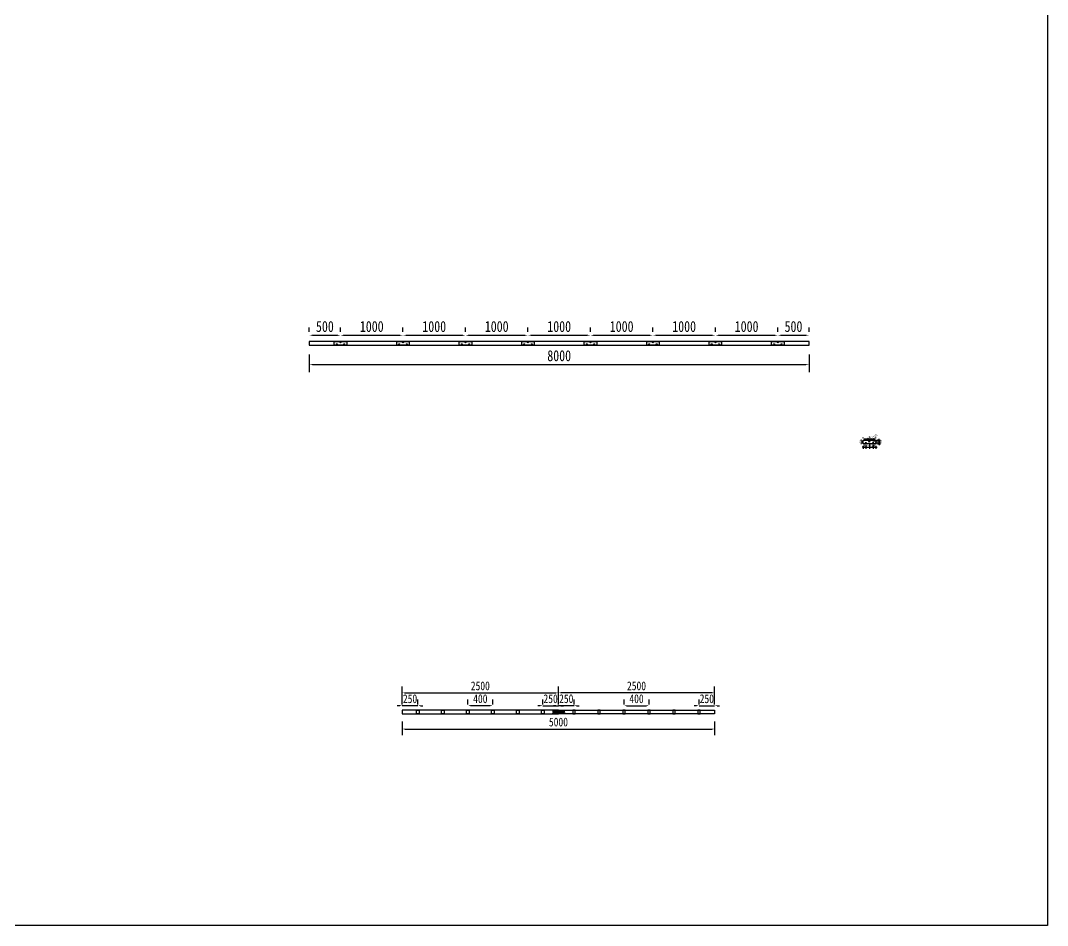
# Model space of a CAD drawing. Header units: millimetres. Extents: x -2018967 to 3675, y -751 to 1571936.
# Drawn here: x -1120525 to -1104089, y 1423250 to 1437737 of the extents above; entities that cross this region are included whole.
import ezdxf

# ---------------------------------------------------------------- set-up
doc = ezdxf.new("R2010")
doc.units = ezdxf.units.MM
doc.header["$LTSCALE"] = 1000
doc.layers.get('0').update_dxf_attribs({"linetype": 'CONTINUOUS'})
doc.layers.get('DEFPOINTS').update_dxf_attribs({"linetype": 'CONTINUOUS'})
doc.layers.add('W-STEEL_FRAME钢架', color=3, linetype='CONTINUOUS')
doc.layers.add('W-STEEL_KEEL钢龙骨', color=5, linetype='CONTINUOUS')
doc.styles.add('STANDARD_T3', font='simplex.shx', dxfattribs={"width": 0.7, "bigfont": 'gbcbig.shx'})
doc.styles.add('黑体', font='simhei.ttf', dxfattribs={"width": 0.8})
doc.dimstyles.new('W&&10', dxfattribs={"dimtxt": 35, "dimasz": 10, "dimexe": 25, "dimexo": 30, "dimgap": 10, "dimtad": 1, "dimdec": 0, "dimzin": 0, "dimdsep": 46, "dimtxsty": 'STANDARD_T3', "dimcen": 0.09, "dimclrd": 1, "dimclre": 1, "dimclrt": 7, "dimazin": 2, "dimtfac": 1, "dimtdec": 0, "dimtix": 1, "dimtmove": 2, "dimatfit": 3, "dimfxl": 100, "dimtolj": 1, "dimtzin": 0, "dimarcsym": 0})
doc.dimstyles.new('W&&40', dxfattribs={"dimtxt": 140, "dimasz": 40, "dimexe": 100, "dimexo": 120, "dimgap": 40, "dimtad": 1, "dimdec": 0, "dimzin": 0, "dimdsep": 46, "dimtxsty": 'STANDARD_T3', "dimcen": 0.09, "dimclrd": 1, "dimclre": 1, "dimclrt": 7, "dimazin": 2, "dimtfac": 1, "dimtdec": 0, "dimtix": 1, "dimtmove": 2, "dimatfit": 3, "dimfxl": 100, "dimtolj": 1, "dimtzin": 0, "dimarcsym": 0})
doc.dimstyles.new('W&&50', dxfattribs={"dimtxt": 175, "dimasz": 50, "dimexe": 125, "dimexo": 150, "dimgap": 50, "dimtad": 1, "dimdec": 0, "dimzin": 0, "dimdsep": 46, "dimtxsty": '黑体', "dimcen": 0.09, "dimclrd": 1, "dimclre": 1, "dimclrt": 7, "dimazin": 2, "dimtfac": 1, "dimtdec": 0, "dimtix": 1, "dimtmove": 2, "dimatfit": 3, "dimfxl": 100, "dimtolj": 1, "dimtzin": 0, "dimarcsym": 0})

# ---------------------------------------------------------------- blocks, each defined once
blk = doc.blocks.new('*D182')
at = {"layer": 'DEFPOINTS', "color": 0, "transparency": 16777216}
for p in [(-1111916, 1426974), (-1114416, 1426667), (-1111916, 1426667)]:
    blk.add_point(p, dxfattribs=at)
at = {"layer": 'W-STEEL_KEEL钢龙骨', "color": 1, "lineweight": -2, "transparency": 16777216}
for p, q in [((-1114416, 1426787), (-1114416, 1427074)), ((-1111916, 1426787), (-1111916, 1427074)), ((-1114376, 1426974), (-1111956, 1426974))]:
    blk.add_line(p, q, dxfattribs=at)
at = {"layer": 'W-STEEL_KEEL钢龙骨', "color": 1, "transparency": 16777216}
for points in [[(-1114376, 1426981), (-1114376, 1426967), (-1114416, 1426974)], [(-1111956, 1426981), (-1111956, 1426967), (-1111916, 1426974)]]:
    blk.add_solid(points, dxfattribs=at)
at = {"layer": 'W-STEEL_KEEL钢龙骨', "color": 7, "transparency": 16777216, "insert": (-1113166, 1427085), "char_height": 140, "attachment_point": 5, "style": '黑体'}
blk.add_mtext('\\A1;2500', dxfattribs=at)
blk = doc.blocks.new('*D183')
at = {"layer": 'DEFPOINTS', "color": 0, "transparency": 16777216}
for p in [(-1111916, 1426768), (-1111916, 1426697), (-1111666, 1426667)]:
    blk.add_point(p, dxfattribs=at)
at = {"layer": 'W-STEEL_KEEL钢龙骨', "color": 1, "lineweight": -2, "transparency": 16777216}
for p, q in [((-1111916, 1426817), (-1111916, 1426868)), ((-1111666, 1426787), (-1111666, 1426868)), ((-1111956, 1426768), (-1111996, 1426768)), ((-1111666, 1426768), (-1111916, 1426768)), ((-1111626, 1426768), (-1111586, 1426768))]:
    blk.add_line(p, q, dxfattribs=at)
at = {"layer": 'W-STEEL_KEEL钢龙骨', "color": 1, "transparency": 16777216}
for points in [[(-1111956, 1426775), (-1111956, 1426761), (-1111916, 1426768)], [(-1111626, 1426775), (-1111626, 1426761), (-1111666, 1426768)]]:
    blk.add_solid(points, dxfattribs=at)
at = {"layer": 'W-STEEL_KEEL钢龙骨', "color": 7, "transparency": 16777216, "insert": (-1111791, 1426879), "char_height": 140, "attachment_point": 5, "style": '黑体'}
blk.add_mtext('\\A1;250', dxfattribs=at)
blk = doc.blocks.new('*D184')
at = {"layer": 'DEFPOINTS', "color": 0, "transparency": 16777216}
for p in [(-1111916, 1426974), (-1111916, 1426667), (-1109416, 1426667)]:
    blk.add_point(p, dxfattribs=at)
at = {"layer": 'W-STEEL_KEEL钢龙骨', "color": 1, "lineweight": -2, "transparency": 16777216}
for p, q in [((-1111916, 1426787), (-1111916, 1427074)), ((-1109416, 1426787), (-1109416, 1427074)), ((-1109456, 1426974), (-1111876, 1426974))]:
    blk.add_line(p, q, dxfattribs=at)
at = {"layer": 'W-STEEL_KEEL钢龙骨', "color": 1, "transparency": 16777216}
for points in [[(-1111876, 1426981), (-1111876, 1426967), (-1111916, 1426974)], [(-1109456, 1426981), (-1109456, 1426967), (-1109416, 1426974)]]:
    blk.add_solid(points, dxfattribs=at)
at = {"layer": 'W-STEEL_KEEL钢龙骨', "color": 7, "transparency": 16777216, "insert": (-1110666, 1427085), "char_height": 140, "attachment_point": 5, "style": '黑体'}
blk.add_mtext('\\A1;2500', dxfattribs=at)
blk = doc.blocks.new('1')
at = {"color": 1}
for p, q in [((-1521936, 1214346), (-1521934, 1214347)), ((-1521919, 1214347), (-1521916, 1214346))]:
    blk.add_line(p, q, dxfattribs=at)
at = {"lineweight": -3}
for p, q in [((-1521936, 1214341), (-1521936, 1214346)), ((-1521936, 1214346), (-1521916, 1214346)), ((-1521935, 1214341), (-1521936, 1214341)), ((-1521934, 1214347), (-1521932, 1214347)), ((-1521933, 1214352), (-1521931, 1214355)), ((-1521933, 1214176), (-1521933, 1214352)), ((-1521919, 1214352), (-1521933, 1214352)), ((-1521932, 1214347), (-1521919, 1214347)), ((-1521932, 1214346), (-1521932, 1214341)), ((-1521921, 1214355), (-1521931, 1214355)), ((-1521919, 1214352), (-1521921, 1214355)), ((-1521919, 1214347), (-1521921, 1214347)), ((-1521921, 1214346), (-1521921, 1214341)), ((-1521919, 1214176), (-1521919, 1214352)), ((-1521917, 1214341), (-1521916, 1214341)), ((-1521916, 1214341), (-1521916, 1214346)), ((-1521938, 1214338), (-1521935, 1214338)), ((-1521938, 1214336), (-1521931, 1214336)), ((-1521938, 1214336), (-1521914, 1214336)), ((-1521914, 1214338), (-1521917, 1214338)), ((-1521938, 1214176), (-1521931, 1214176)), ((-1521938, 1214176), (-1521914, 1214176)), ((-1521938, 1214174), (-1521935, 1214174)), ((-1521935, 1214171), (-1521936, 1214171)), ((-1521936, 1214171), (-1521936, 1214166)), ((-1521936, 1214166), (-1521916, 1214166)), ((-1521934, 1214165), (-1521932, 1214165)), ((-1521932, 1214166), (-1521932, 1214171)), ((-1521932, 1214165), (-1521919, 1214165)), ((-1521921, 1214166), (-1521921, 1214171)), ((-1521919, 1214165), (-1521921, 1214165)), ((-1521914, 1214174), (-1521917, 1214174)), ((-1521917, 1214171), (-1521916, 1214171)), ((-1521916, 1214171), (-1521916, 1214166))]:
    blk.add_line(p, q, dxfattribs=at)
at = {"color": 6, "lineweight": -3}
for p, q in [((-1521931, 1214176), (-1521931, 1214355)), ((-1521921, 1214176), (-1521921, 1214355))]:
    blk.add_line(p, q, dxfattribs=at)
at = {"lineweight": -3}
for points in [[(-1521935, 1214338), (-1521935, 1214341), (-1521917, 1214341), (-1521917, 1214338)], [(-1521933, 1214336), (-1521938, 1214336), (-1521938, 1214338), (-1521914, 1214338), (-1521914, 1214336), (-1521919, 1214336)], [(-1521933, 1214176), (-1521938, 1214176), (-1521938, 1214174), (-1521914, 1214174), (-1521914, 1214176), (-1521919, 1214176)], [(-1521935, 1214174), (-1521935, 1214171), (-1521917, 1214171), (-1521917, 1214174)]]:
    blk.add_lwpolyline(points, dxfattribs=at)
for centre, radius, start, end in [((-1521934, 1214169), 3.22, 223.6028, 316.3972), ((-1521926, 1214180), 14.7, 248.7607, 291.2393), ((-1521919, 1214169), 3.22, 223.6028, 316.3972)]:
    blk.add_arc(centre, radius, start, end, dxfattribs=at)
blk = doc.blocks.new('*D185')
at = {"layer": 'DEFPOINTS', "color": 0, "transparency": 16777216}
for p in [(-1114416, 1426637), (-1109416, 1426637), (-1109416, 1426395)]:
    blk.add_point(p, dxfattribs=at)
at = {"layer": 'W-STEEL_KEEL钢龙骨', "color": 1, "lineweight": -2, "transparency": 16777216}
for p, q in [((-1114416, 1426517), (-1114416, 1426295)), ((-1114376, 1426395), (-1109456, 1426395)), ((-1109416, 1426517), (-1109416, 1426295))]:
    blk.add_line(p, q, dxfattribs=at)
at = {"layer": 'W-STEEL_KEEL钢龙骨', "color": 1, "transparency": 16777216}
for points in [[(-1114376, 1426402), (-1114376, 1426389), (-1114416, 1426395)], [(-1109456, 1426402), (-1109456, 1426389), (-1109416, 1426395)]]:
    blk.add_solid(points, dxfattribs=at)
at = {"layer": 'W-STEEL_KEEL钢龙骨', "color": 7, "transparency": 16777216, "insert": (-1111916, 1426506), "char_height": 140, "attachment_point": 5, "style": '黑体'}
blk.add_mtext('\\A1;5000', dxfattribs=at)
blk = doc.blocks.new('*U177')
blk.add_lwpolyline([(-20, -30), (20, -30), (20, 30), (-20, 30)], close=True)
blk = doc.blocks.new('*U178')
at = {"color": 0, "linetype": 'ByBlock', "lineweight": -2, "transparency": 16777216}
for p in [(0, 0), (400, 0), (800, 0), (1200, 0), (1600, 0), (2000, 0)]:
    blk.add_blockref('*U177', p, dxfattribs=at)
blk = doc.blocks.new('*D186')
at = {"layer": 'DEFPOINTS', "color": 0, "transparency": 16777216}
for p in [(-1110466, 1426768), (-1110866, 1426667), (-1110466, 1426667)]:
    blk.add_point(p, dxfattribs=at)
at = {"layer": 'W-STEEL_KEEL钢龙骨', "color": 1, "lineweight": -2, "transparency": 16777216}
for p, q in [((-1110866, 1426787), (-1110866, 1426868)), ((-1110466, 1426787), (-1110466, 1426868)), ((-1110826, 1426768), (-1110506, 1426768))]:
    blk.add_line(p, q, dxfattribs=at)
at = {"layer": 'W-STEEL_KEEL钢龙骨', "color": 1, "transparency": 16777216}
for points in [[(-1110826, 1426775), (-1110826, 1426761), (-1110866, 1426768)], [(-1110506, 1426775), (-1110506, 1426761), (-1110466, 1426768)]]:
    blk.add_solid(points, dxfattribs=at)
at = {"layer": 'W-STEEL_KEEL钢龙骨', "color": 7, "transparency": 16777216, "insert": (-1110666, 1426879), "char_height": 140, "attachment_point": 5, "style": '黑体'}
blk.add_mtext('\\A1;400', dxfattribs=at)
blk = doc.blocks.new('*D187')
at = {"layer": 'DEFPOINTS', "color": 0, "transparency": 16777216}
for p in [(-1109416, 1426768), (-1109666, 1426667), (-1109416, 1426667)]:
    blk.add_point(p, dxfattribs=at)
at = {"layer": 'W-STEEL_KEEL钢龙骨', "color": 1, "lineweight": -2, "transparency": 16777216}
for p, q in [((-1109666, 1426787), (-1109666, 1426868)), ((-1109416, 1426787), (-1109416, 1426868)), ((-1109706, 1426768), (-1109746, 1426768)), ((-1109666, 1426768), (-1109416, 1426768)), ((-1109376, 1426768), (-1109336, 1426768))]:
    blk.add_line(p, q, dxfattribs=at)
at = {"layer": 'W-STEEL_KEEL钢龙骨', "color": 1, "transparency": 16777216}
for points in [[(-1109706, 1426775), (-1109706, 1426761), (-1109666, 1426768)], [(-1109376, 1426775), (-1109376, 1426761), (-1109416, 1426768)]]:
    blk.add_solid(points, dxfattribs=at)
at = {"layer": 'W-STEEL_KEEL钢龙骨', "color": 7, "transparency": 16777216, "insert": (-1109541, 1426879), "char_height": 140, "attachment_point": 5, "style": '黑体'}
blk.add_mtext('\\A1;250', dxfattribs=at)
blk = doc.blocks.new('*D181')
at = {"layer": 'DEFPOINTS', "color": 0, "transparency": 16777216}
for p in [(-1111916, 1426768), (-1112166, 1426667), (-1111916, 1426697)]:
    blk.add_point(p, dxfattribs=at)
at = {"layer": 'W-STEEL_KEEL钢龙骨', "color": 1, "lineweight": -2, "transparency": 16777216}
for p, q in [((-1112166, 1426787), (-1112166, 1426868)), ((-1111916, 1426817), (-1111916, 1426868)), ((-1112206, 1426768), (-1112246, 1426768)), ((-1112166, 1426768), (-1111916, 1426768)), ((-1111876, 1426768), (-1111836, 1426768))]:
    blk.add_line(p, q, dxfattribs=at)
at = {"layer": 'W-STEEL_KEEL钢龙骨', "color": 1, "transparency": 16777216}
for points in [[(-1112206, 1426775), (-1112206, 1426761), (-1112166, 1426768)], [(-1111876, 1426775), (-1111876, 1426761), (-1111916, 1426768)]]:
    blk.add_solid(points, dxfattribs=at)
at = {"layer": 'W-STEEL_KEEL钢龙骨', "color": 7, "transparency": 16777216, "insert": (-1112041, 1426879), "char_height": 140, "attachment_point": 5, "style": '黑体'}
blk.add_mtext('\\A1;250', dxfattribs=at)
blk = doc.blocks.new('*U179')
blk.add_lwpolyline([(-20, -30), (20, -30), (20, 30), (-20, 30)], close=True)
blk = doc.blocks.new('*U180')
at = {"color": 0, "linetype": 'ByBlock', "lineweight": -2, "transparency": 16777216}
for p in [(0, 0), (400, 0), (800, 0), (1200, 0), (1600, 0), (2000, 0)]:
    blk.add_blockref('*U179', p, dxfattribs=at)
blk = doc.blocks.new('*D188')
at = {"layer": 'DEFPOINTS', "color": 0, "transparency": 16777216}
for p in [(-1113366, 1426768), (-1113366, 1426667), (-1112966, 1426667)]:
    blk.add_point(p, dxfattribs=at)
at = {"layer": 'W-STEEL_KEEL钢龙骨', "color": 1, "lineweight": -2, "transparency": 16777216}
for p, q in [((-1113366, 1426787), (-1113366, 1426868)), ((-1112966, 1426787), (-1112966, 1426868)), ((-1113006, 1426768), (-1113326, 1426768))]:
    blk.add_line(p, q, dxfattribs=at)
at = {"layer": 'W-STEEL_KEEL钢龙骨', "color": 1, "transparency": 16777216}
for points in [[(-1113326, 1426775), (-1113326, 1426761), (-1113366, 1426768)], [(-1113006, 1426775), (-1113006, 1426761), (-1112966, 1426768)]]:
    blk.add_solid(points, dxfattribs=at)
at = {"layer": 'W-STEEL_KEEL钢龙骨', "color": 7, "transparency": 16777216, "insert": (-1113166, 1426879), "char_height": 140, "attachment_point": 5, "style": '黑体'}
blk.add_mtext('\\A1;400', dxfattribs=at)
blk = doc.blocks.new('*D189')
at = {"layer": 'DEFPOINTS', "color": 0, "transparency": 16777216}
for p in [(-1114416, 1426768), (-1114416, 1426667), (-1114166, 1426667)]:
    blk.add_point(p, dxfattribs=at)
at = {"layer": 'W-STEEL_KEEL钢龙骨', "color": 1, "lineweight": -2, "transparency": 16777216}
for p, q in [((-1114416, 1426787), (-1114416, 1426868)), ((-1114166, 1426787), (-1114166, 1426868)), ((-1114456, 1426768), (-1114496, 1426768)), ((-1114166, 1426768), (-1114416, 1426768)), ((-1114126, 1426768), (-1114086, 1426768))]:
    blk.add_line(p, q, dxfattribs=at)
at = {"layer": 'W-STEEL_KEEL钢龙骨', "color": 1, "transparency": 16777216}
for points in [[(-1114456, 1426775), (-1114456, 1426761), (-1114416, 1426768)], [(-1114126, 1426775), (-1114126, 1426761), (-1114166, 1426768)]]:
    blk.add_solid(points, dxfattribs=at)
at = {"layer": 'W-STEEL_KEEL钢龙骨', "color": 7, "transparency": 16777216, "insert": (-1114291, 1426879), "char_height": 140, "attachment_point": 5, "style": '黑体'}
blk.add_mtext('\\A1;250', dxfattribs=at)
blk = doc.blocks.new('*U345')
at = {"color": 2}
blk.add_lwpolyline([(-100, 30), (100, 30), (100, -30), (-100, -30)], close=True, dxfattribs=at)
at = {"color": 6}
for centre in [(0, 15), (-60, -15), (60, -15)]:
    blk.add_circle(centre, 8, dxfattribs=at)
blk = doc.blocks.new('*U346')
at = {"color": 0, "linetype": 'ByBlock', "lineweight": -2, "transparency": 16777216}
for p in [(0, 0), (1000, 0), (2000, 0), (3000, 0), (4000, 0), (5000, 0), (6000, 0), (7000, 0)]:
    blk.add_blockref('*U345', p, dxfattribs=at)
blk = doc.blocks.new('*D347')
at = {"color": 1, "lineweight": -2, "transparency": 16777216}
for p, q in [((-1115904, 1432751), (-1115904, 1432824)), ((-1115404, 1432751), (-1115404, 1432824)), ((-1115854, 1432699), (-1115454, 1432699))]:
    blk.add_line(p, q, dxfattribs=at)
at = {"color": 1, "transparency": 16777216}
for points in [[(-1115854, 1432707), (-1115854, 1432691), (-1115904, 1432699)], [(-1115454, 1432707), (-1115454, 1432691), (-1115404, 1432699)]]:
    blk.add_solid(points, dxfattribs=at)
at = {"layer": 'DEFPOINTS', "color": 0, "transparency": 16777216}
for p in [(-1115404, 1432699), (-1115904, 1432601), (-1115404, 1432601)]:
    blk.add_point(p, dxfattribs=at)
at = {"color": 7, "transparency": 16777216, "insert": (-1115654, 1432838), "char_height": 175, "attachment_point": 5, "style": '黑体'}
blk.add_mtext('\\A1;500', dxfattribs=at)
blk = doc.blocks.new('*D348')
at = {"color": 1, "lineweight": -2, "transparency": 16777216}
for p, q in [((-1115404, 1432751), (-1115404, 1432824)), ((-1114404, 1432751), (-1114404, 1432824)), ((-1115354, 1432699), (-1114454, 1432699))]:
    blk.add_line(p, q, dxfattribs=at)
at = {"color": 1, "transparency": 16777216}
for points in [[(-1115354, 1432707), (-1115354, 1432691), (-1115404, 1432699)], [(-1114454, 1432707), (-1114454, 1432691), (-1114404, 1432699)]]:
    blk.add_solid(points, dxfattribs=at)
at = {"layer": 'DEFPOINTS', "color": 0, "transparency": 16777216}
for p in [(-1114404, 1432699), (-1115404, 1432601), (-1114404, 1432601)]:
    blk.add_point(p, dxfattribs=at)
at = {"color": 7, "transparency": 16777216, "insert": (-1114904, 1432838), "char_height": 175, "attachment_point": 5, "style": '黑体'}
blk.add_mtext('\\A1;1000', dxfattribs=at)
blk = doc.blocks.new('*D349')
at = {"color": 1, "lineweight": -2, "transparency": 16777216}
for p, q in [((-1114404, 1432751), (-1114404, 1432824)), ((-1113404, 1432751), (-1113404, 1432824)), ((-1114354, 1432699), (-1113454, 1432699))]:
    blk.add_line(p, q, dxfattribs=at)
at = {"color": 1, "transparency": 16777216}
for points in [[(-1114354, 1432707), (-1114354, 1432691), (-1114404, 1432699)], [(-1113454, 1432707), (-1113454, 1432691), (-1113404, 1432699)]]:
    blk.add_solid(points, dxfattribs=at)
at = {"layer": 'DEFPOINTS', "color": 0, "transparency": 16777216}
for p in [(-1113404, 1432699), (-1114404, 1432601), (-1113404, 1432601)]:
    blk.add_point(p, dxfattribs=at)
at = {"color": 7, "transparency": 16777216, "insert": (-1113904, 1432838), "char_height": 175, "attachment_point": 5, "style": '黑体'}
blk.add_mtext('\\A1;1000', dxfattribs=at)
blk = doc.blocks.new('*D350')
at = {"color": 1, "lineweight": -2, "transparency": 16777216}
for p, q in [((-1113404, 1432751), (-1113404, 1432824)), ((-1112404, 1432751), (-1112404, 1432824)), ((-1113354, 1432699), (-1112454, 1432699))]:
    blk.add_line(p, q, dxfattribs=at)
at = {"color": 1, "transparency": 16777216}
for points in [[(-1113354, 1432707), (-1113354, 1432691), (-1113404, 1432699)], [(-1112454, 1432707), (-1112454, 1432691), (-1112404, 1432699)]]:
    blk.add_solid(points, dxfattribs=at)
at = {"layer": 'DEFPOINTS', "color": 0, "transparency": 16777216}
for p in [(-1112404, 1432699), (-1113404, 1432601), (-1112404, 1432601)]:
    blk.add_point(p, dxfattribs=at)
at = {"color": 7, "transparency": 16777216, "insert": (-1112904, 1432838), "char_height": 175, "attachment_point": 5, "style": '黑体'}
blk.add_mtext('\\A1;1000', dxfattribs=at)
blk = doc.blocks.new('*D351')
at = {"color": 1, "lineweight": -2, "transparency": 16777216}
for p, q in [((-1112404, 1432751), (-1112404, 1432824)), ((-1111404, 1432751), (-1111404, 1432824)), ((-1112354, 1432699), (-1111454, 1432699))]:
    blk.add_line(p, q, dxfattribs=at)
at = {"color": 1, "transparency": 16777216}
for points in [[(-1112354, 1432707), (-1112354, 1432691), (-1112404, 1432699)], [(-1111454, 1432707), (-1111454, 1432691), (-1111404, 1432699)]]:
    blk.add_solid(points, dxfattribs=at)
at = {"layer": 'DEFPOINTS', "color": 0, "transparency": 16777216}
for p in [(-1111404, 1432699), (-1112404, 1432601), (-1111404, 1432601)]:
    blk.add_point(p, dxfattribs=at)
at = {"color": 7, "transparency": 16777216, "insert": (-1111904, 1432838), "char_height": 175, "attachment_point": 5, "style": '黑体'}
blk.add_mtext('\\A1;1000', dxfattribs=at)
blk = doc.blocks.new('*D352')
at = {"color": 1, "lineweight": -2, "transparency": 16777216}
for p, q in [((-1111404, 1432751), (-1111404, 1432824)), ((-1110404, 1432751), (-1110404, 1432824)), ((-1111354, 1432699), (-1110454, 1432699))]:
    blk.add_line(p, q, dxfattribs=at)
at = {"color": 1, "transparency": 16777216}
for points in [[(-1111354, 1432707), (-1111354, 1432691), (-1111404, 1432699)], [(-1110454, 1432707), (-1110454, 1432691), (-1110404, 1432699)]]:
    blk.add_solid(points, dxfattribs=at)
at = {"layer": 'DEFPOINTS', "color": 0, "transparency": 16777216}
for p in [(-1110404, 1432699), (-1111404, 1432601), (-1110404, 1432601)]:
    blk.add_point(p, dxfattribs=at)
at = {"color": 7, "transparency": 16777216, "insert": (-1110904, 1432838), "char_height": 175, "attachment_point": 5, "style": '黑体'}
blk.add_mtext('\\A1;1000', dxfattribs=at)
blk = doc.blocks.new('*D353')
at = {"color": 1, "lineweight": -2, "transparency": 16777216}
for p, q in [((-1110404, 1432751), (-1110404, 1432824)), ((-1109404, 1432751), (-1109404, 1432824)), ((-1110354, 1432699), (-1109454, 1432699))]:
    blk.add_line(p, q, dxfattribs=at)
at = {"color": 1, "transparency": 16777216}
for points in [[(-1110354, 1432707), (-1110354, 1432691), (-1110404, 1432699)], [(-1109454, 1432707), (-1109454, 1432691), (-1109404, 1432699)]]:
    blk.add_solid(points, dxfattribs=at)
at = {"layer": 'DEFPOINTS', "color": 0, "transparency": 16777216}
for p in [(-1109404, 1432699), (-1110404, 1432601), (-1109404, 1432601)]:
    blk.add_point(p, dxfattribs=at)
at = {"color": 7, "transparency": 16777216, "insert": (-1109904, 1432838), "char_height": 175, "attachment_point": 5, "style": '黑体'}
blk.add_mtext('\\A1;1000', dxfattribs=at)
blk = doc.blocks.new('*D354')
at = {"color": 1, "lineweight": -2, "transparency": 16777216}
for p, q in [((-1109404, 1432751), (-1109404, 1432824)), ((-1108404, 1432751), (-1108404, 1432824)), ((-1109354, 1432699), (-1108454, 1432699))]:
    blk.add_line(p, q, dxfattribs=at)
at = {"color": 1, "transparency": 16777216}
for points in [[(-1109354, 1432707), (-1109354, 1432691), (-1109404, 1432699)], [(-1108454, 1432707), (-1108454, 1432691), (-1108404, 1432699)]]:
    blk.add_solid(points, dxfattribs=at)
at = {"layer": 'DEFPOINTS', "color": 0, "transparency": 16777216}
for p in [(-1108404, 1432699), (-1109404, 1432601), (-1108404, 1432601)]:
    blk.add_point(p, dxfattribs=at)
at = {"color": 7, "transparency": 16777216, "insert": (-1108904, 1432838), "char_height": 175, "attachment_point": 5, "style": '黑体'}
blk.add_mtext('\\A1;1000', dxfattribs=at)
blk = doc.blocks.new('*D355')
at = {"color": 1, "lineweight": -2, "transparency": 16777216}
for p, q in [((-1108404, 1432751), (-1108404, 1432824)), ((-1107904, 1432751), (-1107904, 1432824)), ((-1108354, 1432699), (-1107954, 1432699))]:
    blk.add_line(p, q, dxfattribs=at)
at = {"color": 1, "transparency": 16777216}
for points in [[(-1108354, 1432707), (-1108354, 1432691), (-1108404, 1432699)], [(-1107954, 1432707), (-1107954, 1432691), (-1107904, 1432699)]]:
    blk.add_solid(points, dxfattribs=at)
at = {"layer": 'DEFPOINTS', "color": 0, "transparency": 16777216}
for p in [(-1107904, 1432699), (-1108404, 1432601), (-1107904, 1432601)]:
    blk.add_point(p, dxfattribs=at)
at = {"color": 7, "transparency": 16777216, "insert": (-1108154, 1432838), "char_height": 175, "attachment_point": 5, "style": '黑体'}
blk.add_mtext('\\A1;500', dxfattribs=at)
blk = doc.blocks.new('*D356')
at = {"color": 1, "lineweight": -2, "transparency": 16777216}
for p, q in [((-1115904, 1432391), (-1115904, 1432107)), ((-1107904, 1432391), (-1107904, 1432107)), ((-1115854, 1432232), (-1107954, 1432232))]:
    blk.add_line(p, q, dxfattribs=at)
at = {"color": 1, "transparency": 16777216}
for points in [[(-1115854, 1432240), (-1115854, 1432224), (-1115904, 1432232)], [(-1107954, 1432240), (-1107954, 1432224), (-1107904, 1432232)]]:
    blk.add_solid(points, dxfattribs=at)
at = {"layer": 'DEFPOINTS', "color": 0, "transparency": 16777216}
for p in [(-1115904, 1432541), (-1107904, 1432541), (-1107904, 1432232)]:
    blk.add_point(p, dxfattribs=at)
at = {"color": 7, "transparency": 16777216, "insert": (-1111904, 1432370), "char_height": 175, "attachment_point": 5, "style": '黑体'}
blk.add_mtext('\\A1;8000', dxfattribs=at)
blk = doc.blocks.new('*D357')
at = {"color": 1, "lineweight": -2, "transparency": 16777216}
for p, q in [((-1107037, 1431051), (-1107037, 1431063)), ((-1107027, 1431038), (-1106847, 1431038)), ((-1106837, 1431051), (-1106837, 1431063))]:
    blk.add_line(p, q, dxfattribs=at)
at = {"color": 1, "transparency": 16777216}
for points in [[(-1107027, 1431040), (-1107027, 1431036), (-1107037, 1431038)], [(-1106847, 1431040), (-1106847, 1431036), (-1106837, 1431038)]]:
    blk.add_solid(points, dxfattribs=at)
at = {"layer": 'DEFPOINTS', "color": 0, "transparency": 16777216}
for p in [(-1107037, 1431021), (-1106837, 1431038), (-1106837, 1431021)]:
    blk.add_point(p, dxfattribs=at)
at = {"color": 7, "transparency": 16777216, "insert": (-1106937, 1431066), "char_height": 35, "attachment_point": 5, "style": '黑体'}
blk.add_mtext('\\A1;200', dxfattribs=at)
blk = doc.blocks.new('*D358')
at = {"color": 1, "lineweight": -2, "transparency": 16777216}
for p, q in [((-1107067, 1431021), (-1107077, 1431021)), ((-1107052, 1430971), (-1107052, 1431011)), ((-1107067, 1430961), (-1107077, 1430961))]:
    blk.add_line(p, q, dxfattribs=at)
at = {"color": 1, "transparency": 16777216}
for points in [[(-1107054, 1431011), (-1107051, 1431011), (-1107052, 1431021)], [(-1107054, 1430971), (-1107051, 1430971), (-1107052, 1430961)]]:
    blk.add_solid(points, dxfattribs=at)
at = {"layer": 'DEFPOINTS', "color": 0, "transparency": 16777216}
for p in [(-1107052, 1431021), (-1107037, 1431021), (-1107037, 1430961)]:
    blk.add_point(p, dxfattribs=at)
at = {"color": 7, "transparency": 16777216, "insert": (-1107080, 1430991), "char_height": 35, "attachment_point": 5, "rotation": 90, "style": '黑体'}
blk.add_mtext('\\A1;60', dxfattribs=at)
blk = doc.blocks.new('*D359')
at = {"color": 1, "lineweight": -2, "transparency": 16777216}
for p, q in [((-1107047, 1430906), (-1107057, 1430906)), ((-1107037, 1430931), (-1107037, 1430881)), ((-1107037, 1430906), (-1106997, 1430906)), ((-1106997, 1430946), (-1106997, 1430881)), ((-1106987, 1430906), (-1106977, 1430906))]:
    blk.add_line(p, q, dxfattribs=at)
at = {"color": 1, "transparency": 16777216}
for points in [[(-1107047, 1430908), (-1107047, 1430905), (-1107037, 1430906)], [(-1106987, 1430908), (-1106987, 1430905), (-1106997, 1430906)]]:
    blk.add_solid(points, dxfattribs=at)
at = {"layer": 'DEFPOINTS', "color": 0, "transparency": 16777216}
for p in [(-1107037, 1430961), (-1106997, 1430976), (-1106997, 1430906)]:
    blk.add_point(p, dxfattribs=at)
at = {"color": 7, "transparency": 16777216, "insert": (-1107017, 1430934), "char_height": 35, "attachment_point": 5, "style": '黑体'}
blk.add_mtext('\\A1;40', dxfattribs=at)
blk = doc.blocks.new('*D360')
at = {"color": 1, "lineweight": -2, "transparency": 16777216}
for p, q in [((-1106997, 1430946), (-1106997, 1430881)), ((-1106987, 1430906), (-1106947, 1430906)), ((-1106937, 1430976), (-1106937, 1430881))]:
    blk.add_line(p, q, dxfattribs=at)
at = {"color": 1, "transparency": 16777216}
for points in [[(-1106987, 1430908), (-1106987, 1430905), (-1106997, 1430906)], [(-1106947, 1430908), (-1106947, 1430905), (-1106937, 1430906)]]:
    blk.add_solid(points, dxfattribs=at)
at = {"layer": 'DEFPOINTS', "color": 0, "transparency": 16777216}
for p in [(-1106937, 1431006), (-1106997, 1430976), (-1106937, 1430906)]:
    blk.add_point(p, dxfattribs=at)
at = {"color": 7, "transparency": 16777216, "insert": (-1106967, 1430934), "char_height": 35, "attachment_point": 5, "style": '黑体'}
blk.add_mtext('\\A1;60', dxfattribs=at)
blk = doc.blocks.new('*D361')
at = {"color": 1, "lineweight": -2, "transparency": 16777216}
for p, q in [((-1106937, 1430976), (-1106937, 1430881)), ((-1106927, 1430906), (-1106887, 1430906)), ((-1106877, 1430946), (-1106877, 1430881))]:
    blk.add_line(p, q, dxfattribs=at)
at = {"color": 1, "transparency": 16777216}
for points in [[(-1106927, 1430908), (-1106927, 1430905), (-1106937, 1430906)], [(-1106887, 1430908), (-1106887, 1430905), (-1106877, 1430906)]]:
    blk.add_solid(points, dxfattribs=at)
at = {"layer": 'DEFPOINTS', "color": 0, "transparency": 16777216}
for p in [(-1106937, 1431006), (-1106877, 1430976), (-1106877, 1430906)]:
    blk.add_point(p, dxfattribs=at)
at = {"color": 7, "transparency": 16777216, "insert": (-1106907, 1430934), "char_height": 35, "attachment_point": 5, "style": '黑体'}
blk.add_mtext('\\A1;60', dxfattribs=at)
blk = doc.blocks.new('*D362')
at = {"color": 1, "lineweight": -2, "transparency": 16777216}
for p, q in [((-1106887, 1430906), (-1106897, 1430906)), ((-1106877, 1430946), (-1106877, 1430881)), ((-1106877, 1430906), (-1106837, 1430906)), ((-1106837, 1430931), (-1106837, 1430881)), ((-1106827, 1430906), (-1106817, 1430906))]:
    blk.add_line(p, q, dxfattribs=at)
at = {"color": 1, "transparency": 16777216}
for points in [[(-1106887, 1430908), (-1106887, 1430905), (-1106877, 1430906)], [(-1106827, 1430908), (-1106827, 1430905), (-1106837, 1430906)]]:
    blk.add_solid(points, dxfattribs=at)
at = {"layer": 'DEFPOINTS', "color": 0, "transparency": 16777216}
for p in [(-1106877, 1430976), (-1106837, 1430961), (-1106837, 1430906)]:
    blk.add_point(p, dxfattribs=at)
at = {"color": 7, "transparency": 16777216, "insert": (-1106857, 1430934), "char_height": 35, "attachment_point": 5, "style": '黑体'}
blk.add_mtext('\\A1;40', dxfattribs=at)
blk = doc.blocks.new('*D363')
at = {"color": 1, "lineweight": -2, "transparency": 16777216}
for p, q in [((-1106884, 1431006), (-1106759, 1431006)), ((-1106807, 1431021), (-1106759, 1431021)), ((-1106784, 1431031), (-1106784, 1431041)), ((-1106784, 1431021), (-1106784, 1431006)), ((-1106784, 1430996), (-1106784, 1430986))]:
    blk.add_line(p, q, dxfattribs=at)
at = {"color": 1, "transparency": 16777216}
for points in [[(-1106786, 1431031), (-1106782, 1431031), (-1106784, 1431021)], [(-1106786, 1430996), (-1106782, 1430996), (-1106784, 1431006)]]:
    blk.add_solid(points, dxfattribs=at)
at = {"layer": 'DEFPOINTS', "color": 0, "transparency": 16777216}
for p in [(-1106937, 1431006), (-1106837, 1431021), (-1106784, 1431006)]:
    blk.add_point(p, dxfattribs=at)
at = {"color": 7, "transparency": 16777216, "insert": (-1106811, 1431013), "char_height": 35, "attachment_point": 5, "rotation": 90, "style": '黑体'}
blk.add_mtext('\\A1;15', dxfattribs=at)
blk = doc.blocks.new('*D364')
at = {"color": 1, "lineweight": -2, "transparency": 16777216}
for p, q in [((-1106884, 1431006), (-1106759, 1431006)), ((-1106784, 1431016), (-1106784, 1431026)), ((-1106784, 1431006), (-1106784, 1430976)), ((-1106847, 1430976), (-1106759, 1430976)), ((-1106784, 1430966), (-1106784, 1430956))]:
    blk.add_line(p, q, dxfattribs=at)
at = {"color": 1, "transparency": 16777216}
for points in [[(-1106786, 1431016), (-1106782, 1431016), (-1106784, 1431006)], [(-1106786, 1430966), (-1106782, 1430966), (-1106784, 1430976)]]:
    blk.add_solid(points, dxfattribs=at)
at = {"layer": 'DEFPOINTS', "color": 0, "transparency": 16777216}
for p in [(-1106937, 1431006), (-1106877, 1430976), (-1106784, 1430976)]:
    blk.add_point(p, dxfattribs=at)
at = {"color": 7, "transparency": 16777216, "insert": (-1106752, 1430991), "char_height": 35, "attachment_point": 5, "rotation": 90, "style": '黑体'}
blk.add_mtext('\\A1;30', dxfattribs=at)
blk = doc.blocks.new('*D365')
at = {"color": 1, "lineweight": -2, "transparency": 16777216}
for p, q in [((-1106784, 1430986), (-1106784, 1430996)), ((-1106847, 1430976), (-1106759, 1430976)), ((-1106807, 1430961), (-1106759, 1430961)), ((-1106784, 1430976), (-1106784, 1430961)), ((-1106784, 1430951), (-1106784, 1430941))]:
    blk.add_line(p, q, dxfattribs=at)
at = {"color": 1, "transparency": 16777216}
for points in [[(-1106786, 1430986), (-1106782, 1430986), (-1106784, 1430976)], [(-1106786, 1430951), (-1106782, 1430951), (-1106784, 1430961)]]:
    blk.add_solid(points, dxfattribs=at)
at = {"layer": 'DEFPOINTS', "color": 0, "transparency": 16777216}
for p in [(-1106877, 1430976), (-1106837, 1430961), (-1106784, 1430961)]:
    blk.add_point(p, dxfattribs=at)
at = {"color": 7, "transparency": 16777216, "insert": (-1106811, 1430968), "char_height": 35, "attachment_point": 5, "rotation": 90, "style": '黑体'}
blk.add_mtext('\\A1;15', dxfattribs=at)
blk = doc.blocks.new('*D471')
at = {"color": 1, "lineweight": -2, "transparency": 16777216}
for p, q in [((-1106950, 1430994), (-1106958, 1430987)), ((-1106943, 1431000), (-1106931, 1431011)), ((-1106923, 1431017), (-1106916, 1431024))]:
    blk.add_line(p, q, dxfattribs=at)
at = {"color": 1, "transparency": 16777216}
for points in [[(-1106951, 1430995), (-1106949, 1430992), (-1106943, 1431000)], [(-1106924, 1431019), (-1106922, 1431016), (-1106931, 1431011)]]:
    blk.add_solid(points, dxfattribs=at)
at = {"layer": 'DEFPOINTS', "color": 0, "transparency": 16777216}
for p in [(-1106943, 1431000), (-1106931, 1431011)]:
    blk.add_point(p, dxfattribs=at)
at = {"color": 7, "transparency": 16777216, "insert": (-1106852, 1431081), "char_height": 35, "attachment_point": 5, "rotation": 41.556, "style": '黑体'}
blk.add_mtext('\\A1;∅16', dxfattribs=at)

msp = doc.modelspace()

# ---------------------------------------------------------------- linework, layer by layer
at = {"color": 2}
for points in [[(-1136962, 1446259.5), (-1104088.7, 1446259.5), (-1104088.7, 1423249.7), (-1136962, 1423249.7)], [(-1107036.7, 1431020.5), (-1106836.7, 1431020.5), (-1106836.7, 1430960.5), (-1107036.7, 1430960.5)]]:
    msp.add_lwpolyline(points, close=True, dxfattribs=at)
msp.add_lwpolyline([(-1115903.6, 1432541), (-1107903.6, 1432541), (-1107903.6, 1432601), (-1115903.6, 1432601)], close=True)
at = {"color": 6}
for centre in [(-1106996.7, 1430975.5), (-1106936.7, 1431005.5), (-1106876.7, 1430975.5)]:
    msp.add_circle(centre, 8, dxfattribs=at)
at = {"layer": 'W-STEEL_FRAME钢架', "transparency": 33554687}
for points in [[(-1114416, 1426637.4), (-1111916, 1426637.4), (-1111916, 1426697.4), (-1114416, 1426697.4)], [(-1111976, 1426637.4), (-1111916, 1426637.4), (-1111916, 1426697.4), (-1111976, 1426697.4)], [(-1109416, 1426637.4), (-1111916, 1426637.4), (-1111916, 1426697.4), (-1109416, 1426697.4)], [(-1111856, 1426637.4), (-1111916, 1426637.4), (-1111916, 1426697.4), (-1111856, 1426697.4)]]:
    msp.add_lwpolyline(points, close=True, dxfattribs=at)

# ---------------------------------------------------------------- block references
for name, p in [('*U346', (-1115403.6, 1432571)), ('*U178', (-1111666.4, 1426667.4))]:
    msp.add_blockref(name, p)
at = {"xscale": -1}
msp.add_blockref('*U180', (-1112165.6, 1426667.4), dxfattribs=at)
at = {"color": 6, "transparency": 33554687, "rotation": 270}
for p in [(-2326172.4, -95244.1), (-2326172.4, -95274.7)]:
    msp.add_blockref('1', p, dxfattribs=at)

# ---------------------------------------------------------------- dimensions: what is measured, and where the dimension line sits
for base, p1, p2, picture, middle in [((-1115403.6, 1432699.1), (-1115903.6, 1432601), (-1115403.6, 1432601), '*D347', (-1115653.6, 1432837.6)), ((-1114403.6, 1432699.1), (-1115403.6, 1432601), (-1114403.6, 1432601), '*D348', (-1114903.6, 1432837.6)), ((-1113403.6, 1432699.1), (-1114403.6, 1432601), (-1113403.6, 1432601), '*D349', (-1113903.6, 1432837.6)), ((-1112403.6, 1432699.1), (-1113403.6, 1432601), (-1112403.6, 1432601), '*D350', (-1112903.6, 1432837.6)), ((-1111403.6, 1432699.1), (-1112403.6, 1432601), (-1111403.6, 1432601), '*D351', (-1111903.6, 1432837.6)), ((-1110403.6, 1432699.1), (-1111403.6, 1432601), (-1110403.6, 1432601), '*D352', (-1110903.6, 1432837.6)), ((-1109403.6, 1432699.1), (-1110403.6, 1432601), (-1109403.6, 1432601), '*D353', (-1109903.6, 1432837.6)), ((-1108403.6, 1432699.1), (-1109403.6, 1432601), (-1108403.6, 1432601), '*D354', (-1108903.6, 1432837.6)), ((-1107903.6, 1432699.1), (-1108403.6, 1432601), (-1107903.6, 1432601), '*D355', (-1108153.6, 1432837.6)), ((-1107903.6, 1432231.9), (-1115903.6, 1432541), (-1107903.6, 1432541), '*D356', (-1111903.6, 1432370.4))]:
    dim = msp.add_linear_dim(base=base, p1=p1, p2=p2, dimstyle='W&&50')
    dim.commit()
    dim.dimension.update_dxf_attribs({"geometry": picture, "text_midpoint": middle})
for base, p1, p2, override, picture, middle in [((-1107052.3, 1431020.5), (-1107036.7, 1430960.5), (-1107036.7, 1431020.5), {"dimtxsty": '黑体'}, '*D358', (-1107080, 1430990.5)), ((-1106784, 1431005.5), (-1106836.7, 1431020.5), (-1106936.7, 1431005.5), {"dimtxsty": '黑体', "dimfxlon": 1}, '*D363', (-1106811.5, 1431013)), ((-1106784, 1430960.5), (-1106876.7, 1430975.5), (-1106836.7, 1430960.5), {"dimtxsty": '黑体', "dimfxlon": 1}, '*D365', (-1106811.5, 1430968))]:
    dim = msp.add_linear_dim(base=base, p1=p1, p2=p2, angle=90, dimstyle='W&&10', override=override)
    dim.commit()
    dim.dimension.update_dxf_attribs({"geometry": picture, "text_midpoint": middle})
for base, p1, p2, override, picture, middle in [((-1106836.7, 1431037.8), (-1107036.7, 1431020.5), (-1106836.7, 1431020.5), {"dimtxsty": '黑体'}, '*D357', (-1106936.7, 1431065.5)), ((-1106936.7, 1430906.3), (-1106996.7, 1430975.5), (-1106936.7, 1431005.5), {"dimtxsty": '黑体', "dimfxlon": 1}, '*D360', (-1106966.7, 1430934)), ((-1106876.7, 1430906.3), (-1106936.7, 1431005.5), (-1106876.7, 1430975.5), {"dimtxsty": '黑体', "dimfxlon": 1}, '*D361', (-1106906.7, 1430934)), ((-1106996.7, 1430906.3), (-1107036.7, 1430960.5), (-1106996.7, 1430975.5), {"dimtxsty": '黑体', "dimfxlon": 1}, '*D359', (-1107016.7, 1430934)), ((-1106836.7, 1430906.3), (-1106876.7, 1430975.5), (-1106836.7, 1430960.5), {"dimtxsty": '黑体', "dimfxlon": 1}, '*D362', (-1106856.7, 1430934))]:
    dim = msp.add_linear_dim(base=base, p1=p1, p2=p2, dimstyle='W&&10', override=override)
    dim.commit()
    dim.dimension.update_dxf_attribs({"geometry": picture, "text_midpoint": middle})
dim = msp.add_diameter_dim_2p(p1=(-1106942.7, 1431000.2), p2=(-1106930.8, 1431010.9), dimstyle='W&&10', override={"dimtxsty": '黑体'})
dim.commit()
dim.dimension.update_dxf_attribs({"geometry": '*D471', "text_midpoint": (-1106851.7, 1431081), "dimtype": 163})
dim = msp.add_linear_dim(base=(-1106784, 1430975.5), p1=(-1106936.7, 1431005.5), p2=(-1106876.7, 1430975.5), angle=90, dimstyle='W&&10', override={"dimtxsty": '黑体', "dimfxlon": 1})
dim.commit()
dim.dimension.update_dxf_attribs({"geometry": '*D364', "text_midpoint": (-1106751.8, 1430990.5), "dimtype": 160})
at = {"layer": 'W-STEEL_KEEL钢龙骨', "transparency": 33554687}
for base, p1, p2, picture, middle in [((-1111916, 1426973.9), (-1114416, 1426667.4), (-1111916, 1426667.4), '*D182', (-1113166, 1427084.7)), ((-1111916, 1426768.2), (-1112165.6, 1426667.4), (-1111916, 1426697.4), '*D181', (-1112040.8, 1426878.9))]:
    dim = msp.add_linear_dim(base=base, p1=p1, p2=p2, dimstyle='W&&40', override={"dimtxsty": '黑体'}, dxfattribs=at)
    dim.commit()
    dim.dimension.update_dxf_attribs({"geometry": picture, "text_midpoint": middle})
for base, p1, p2, picture, middle in [((-1111916, 1426973.9), (-1109416, 1426667.4), (-1111916, 1426667.4), '*D184', (-1110666, 1427084.7)), ((-1111916, 1426768.2), (-1111666.4, 1426667.4), (-1111916, 1426697.4), '*D183', (-1111791.2, 1426878.9))]:
    dim = msp.add_linear_dim(base=base, p1=p1, p2=p2, angle=180, dimstyle='W&&40', override={"dimtxsty": '黑体'}, dxfattribs=at)
    dim.commit()
    dim.dimension.update_dxf_attribs({"geometry": picture, "text_midpoint": middle})
at = {"layer": 'W-STEEL_KEEL钢龙骨'}
for base, p1, p2, picture, middle in [((-1114416, 1426768.2), (-1114165.6, 1426667.4), (-1114416, 1426667.4), '*D189', (-1114290.8, 1426878.9)), ((-1113365.6, 1426768.2), (-1112965.6, 1426667.4), (-1113365.6, 1426667.4), '*D188', (-1113165.6, 1426878.9)), ((-1109416, 1426395.2), (-1114416, 1426637.4), (-1109416, 1426637.4), '*D185', (-1111916, 1426506))]:
    dim = msp.add_linear_dim(base=base, p1=p1, p2=p2, dimstyle='W&&40', override={"dimtxsty": '黑体'}, dxfattribs=at)
    dim.commit()
    dim.dimension.update_dxf_attribs({"geometry": picture, "text_midpoint": middle})
for base, p1, p2, picture, middle in [((-1110466.4, 1426768.2), (-1110866.4, 1426667.4), (-1110466.4, 1426667.4), '*D186', (-1110666.4, 1426878.9)), ((-1109416, 1426768.2), (-1109666.4, 1426667.4), (-1109416, 1426667.4), '*D187', (-1109541.2, 1426878.9))]:
    dim = msp.add_linear_dim(base=base, p1=p1, p2=p2, angle=180, dimstyle='W&&40', override={"dimtxsty": '黑体'}, dxfattribs=at)
    dim.commit()
    dim.dimension.update_dxf_attribs({"geometry": picture, "text_midpoint": middle})

doc.saveas('drawing.dxf')
